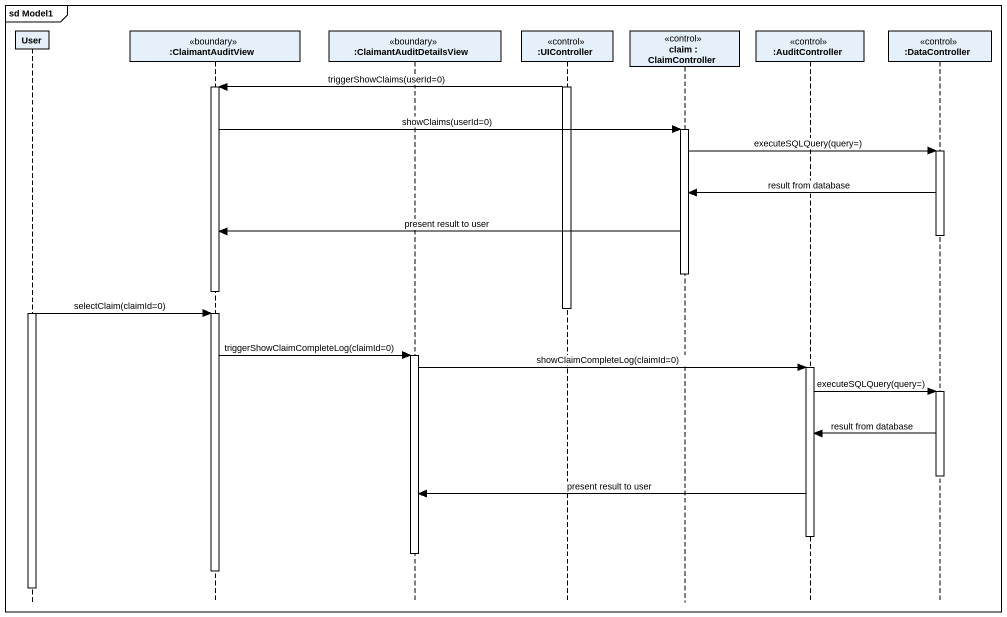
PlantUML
@startuml
mainframe sd Model1
hide footbox
participant User
participant ":ClaimantAuditView" as ClaimantAuditView <<boundary>>
participant ":ClaimantAuditDetailsView" as ClaimantAuditDetailsView <<boundary>>
participant ":UIController" as UIController <<control>>
participant "claim : ClaimController" as claim <<control>>
participant ":AuditController" as AuditController <<control>>
participant ":DataController" as DataController <<control>>

activate UIController
UIController -> ClaimantAuditView : triggerShowClaims(userId=0)
activate ClaimantAuditView
ClaimantAuditView -> claim : showClaims(userId=0)
activate claim
claim -> DataController : executeSQLQuery(query=)
activate DataController
DataController -> claim : result from database
claim -> ClaimantAuditView : present result to user
deactivate DataController
deactivate claim
deactivate ClaimantAuditView
deactivate UIController
activate User
User -> ClaimantAuditView : selectClaim(claimId=0)
activate ClaimantAuditView
ClaimantAuditView -> ClaimantAuditDetailsView : triggerShowClaimCompleteLog(claimId=0)
activate ClaimantAuditDetailsView
ClaimantAuditDetailsView -> AuditController : showClaimCompleteLog(claimId=0)
activate AuditController
AuditController -> DataController : executeSQLQuery(query=)
activate DataController
DataController -> AuditController : result from database
deactivate DataController
AuditController -> ClaimantAuditDetailsView : present result to user
deactivate AuditController
deactivate ClaimantAuditDetailsView
deactivate ClaimantAuditView
deactivate User
@enduml
